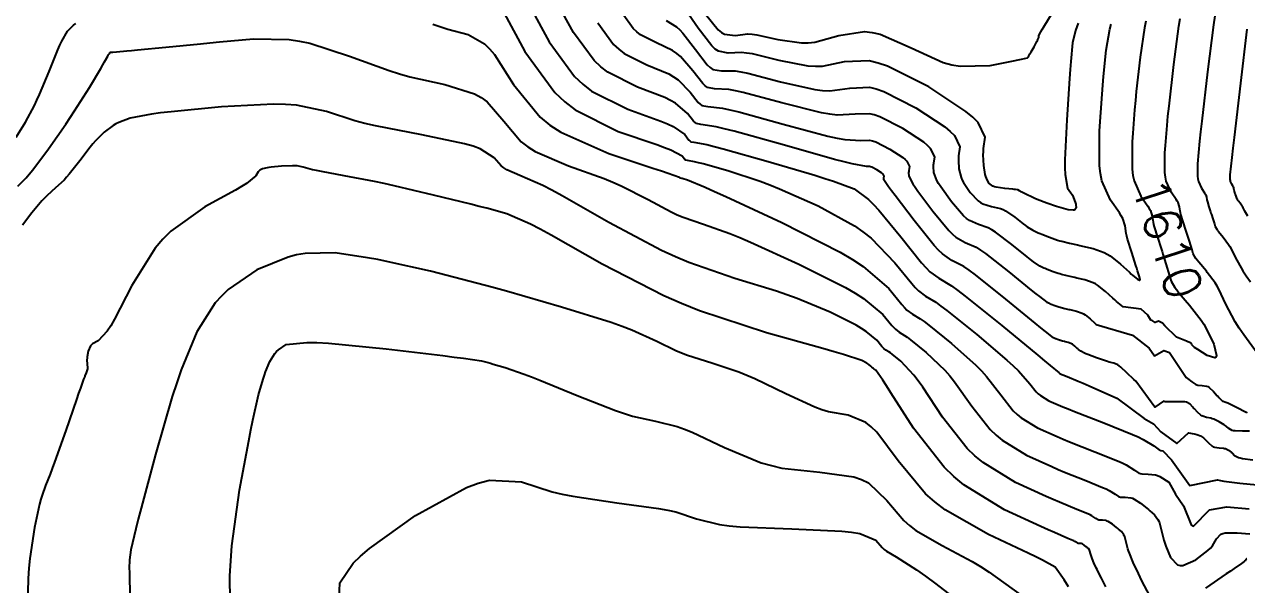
# Model space of a CAD drawing. Header units: metres. Extents: x 837476 to 838477, y 1189012 to 1191014.
# Drawn here: x 837611.4 to 837739.5, y 1190857.8 to 1190916.5 of the extents above; entities that cross this region are included whole.
import ezdxf

# ---------------------------------------------------------------- set-up
doc = ezdxf.new("R2010")
doc.units = ezdxf.units.M
doc.header["$LTSCALE"] = 0.3
doc.layers.add('COTAS 10', color=1, linetype='Continuous')
doc.layers.add('COTAS INT', color=252, linetype='Continuous')
doc.styles.get("Standard").update_dxf_attribs({"font": 'simplex.shx'})

msp = doc.modelspace()

# ---------------------------------------------------------------- linework, layer by layer
at = {"layer": 'COTAS 10'}
for points in [[(837728.961, 1190916.827), (837728.827, 1190916.156), (837728.37, 1190913.047), (837727.976, 1190909.47), (837727.882, 1190908.505), (837727.795, 1190907.55), (837727.604, 1190905.082), (837727.535, 1190904.194), (837727.541, 1190901.321), (837727.622, 1190900.67), (837727.737, 1190900.083), (837728.44, 1190898.487), (837729.189, 1190897.442), (837729.334, 1190897.202), (837729.451, 1190896.984), (837729.647, 1190896.374), (837729.742, 1190895.753), (837729.795, 1190895.527), (837729.86, 1190895.278), (837730.192, 1190894.184), (837730.577, 1190892.997), (837730.676, 1190892.689), (837730.771, 1190892.39), (837731.086, 1190891.388), (837731.47, 1190890.147), (837731.644, 1190889.585), (837732.025, 1190888.909), (837732.214, 1190888.648), (837732.439, 1190888.356), (837733.552, 1190887.038), (837734.762, 1190885.486), (837735.048, 1190885.047), (837735.312, 1190884.604), (837736.091, 1190882.973), (837736.374, 1190881.782), (837736.326, 1190881.617), (837736.224, 1190881.524), (837735.398, 1190881.78), (837734.435, 1190882.39), (837734.246, 1190882.52), (837734.091, 1190882.632), (837733.811, 1190882.895), (837733.748, 1190883.021), (837733.73, 1190883.046), (837733.712, 1190883.068), (837733.645, 1190883.112), (837733.38, 1190883.211), (837733.238, 1190883.267), (837733.066, 1190883.335), (837732.195, 1190883.685), (837730.959, 1190884.898), (837730.713, 1190885.182), (837730.295, 1190885.391), (837729.937, 1190885.241), (837729.625, 1190885.433), (837729.49, 1190885.496), (837729.175, 1190885.998), (837728.499, 1190886.633), (837726.612, 1190886.892), (837725.911, 1190887.441), (837725.709, 1190887.611), (837725.504, 1190887.788), (837724.735, 1190888.493), (837723.923, 1190889.14), (837723.691, 1190889.281), (837723.456, 1190889.405), (837722.58, 1190889.715), (837721.748, 1190889.902), (837721.541, 1190889.948), (837721.344, 1190889.992), (837720.715, 1190890.133), (837720.133, 1190890.28), (837719.966, 1190890.329), (837719.797, 1190890.381), (837719.163, 1190890.597), (837718.566, 1190890.827), (837718.42, 1190890.887), (837718.283, 1190890.947), (837717.856, 1190891.149), (837717.18, 1190891.615), (837716.886, 1190891.84), (837716.545, 1190892.107), (837714.928, 1190893.418), (837713.22, 1190894.704), (837712.823, 1190894.955), (837712.458, 1190895.16), (837711.413, 1190895.521), (837710.474, 1190895.922), (837710.176, 1190896.153), (837709.862, 1190896.435), (837708.593, 1190897.889), (837707.472, 1190899.451), (837707.252, 1190899.802), (837707.071, 1190900.117), (837706.743, 1190900.963), (837706.713, 1190901.593), (837706.719, 1190901.772), (837706.732, 1190901.953), (837706.834, 1190902.627), (837706.412, 1190903.5), (837706.095, 1190903.807), (837705.692, 1190904.143), (837703.509, 1190905.593), (837701.071, 1190906.815), (837700.506, 1190907.008), (837699.988, 1190907.137), (837698.513, 1190907.077), (837696.623, 1190906.97), (837695.844, 1190907.071), (837694.953, 1190907.228), (837690.809, 1190908.262), (837686.765, 1190909.343), (837685.937, 1190909.528), (837685.235, 1190909.664), (837683.756, 1190909.744), (837683.006, 1190909.887), (837682.764, 1190910.062), (837682.508, 1190910.296), (837681.46, 1190911.63), (837680.183, 1190913.127), (837679.782, 1190913.464), (837679.36, 1190913.767), (837677.666, 1190914.578), (837676.002, 1190915.411), (837675.599, 1190915.728), (837675.22, 1190916.081), (837674.062, 1190917.666)], [(837610.506, 1190904.683), (837611.483, 1190906.245), (837612.427, 1190907.998), (837612.696, 1190908.559), (837612.967, 1190909.153), (837613.975, 1190911.569), (837614.894, 1190913.817), (837615.11, 1190914.305), (837615.309, 1190914.734), (837615.889, 1190915.798), (837616.537, 1190916.426), (837616.779, 1190916.581)], [(837654.213, 1190916.527), (837655.037, 1190916.24), (837655.789, 1190915.994), (837657.903, 1190915.446), (837659.631, 1190914.47), (837660.141, 1190913.954), (837660.663, 1190913.333), (837662.659, 1190910.202), (837665.459, 1190906.762), (837666.488, 1190905.945), (837667.628, 1190905.188), (837672.659, 1190902.944), (837677.292, 1190901.435), (837678.18, 1190901.141), (837678.897, 1190900.9), (837680.06, 1190900.479), (837680.103, 1190900.424), (837680.114, 1190900.415), (837680.124, 1190900.408), (837680.155, 1190900.402), (837680.287, 1190900.378), (837680.361, 1190900.359), (837680.45, 1190900.336), (837680.909, 1190900.207), (837682.771, 1190899.421), (837683.745, 1190898.983), (837684.919, 1190898.449), (837690.814, 1190895.723), (837696.912, 1190892.623), (837698.213, 1190891.852), (837699.345, 1190891.12), (837702.037, 1190888.793), (837703.383, 1190887.117), (837703.669, 1190886.795), (837703.916, 1190886.535), (837704.492, 1190886.108), (837705.32, 1190885.623), (837705.727, 1190885.325), (837706.21, 1190884.957), (837708.595, 1190883.038), (837711.145, 1190880.762), (837711.732, 1190880.168), (837712.268, 1190879.59), (837713.773, 1190877.633), (837715.077, 1190875.975), (837715.485, 1190875.585), (837715.914, 1190875.225), (837717.633, 1190874.173), (837719.682, 1190873.27), (837720.318, 1190873.003), (837720.984, 1190872.73), (837723.639, 1190871.683), (837726.007, 1190870.723), (837726.493, 1190870.504), (837726.905, 1190870.306), (837727.78, 1190869.76), (837728.238, 1190869.444), (837728.388, 1190869.391), (837728.547, 1190869.354), (837729.206, 1190869.341), (837729.979, 1190869.262), (837730.211, 1190869.182), (837730.45, 1190869.077), (837731.38, 1190868.488), (837732.092, 1190867.217), (837732.94, 1190866.006), (837733.727, 1190864.008), (837733.969, 1190863.887), (837735.664, 1190865.582), (837737.468, 1190865.899), (837739.802, 1190865.697)], [(837633.013, 1190853.269), (837632.941, 1190858.682), (837633.02, 1190860.231), (837633.142, 1190861.802), (837633.938, 1190867.656), (837634.901, 1190872.838), (837635.127, 1190873.984), (837635.336, 1190875.006), (837635.944, 1190877.656), (837636.426, 1190879.31), (837636.555, 1190879.704), (837636.683, 1190880.07), (837637.127, 1190881.161), (837637.652, 1190881.986), (837637.83, 1190882.185), (837638.023, 1190882.371), (837638.839, 1190882.934), (837640.997, 1190883.154), (837642.036, 1190883.124), (837643.266, 1190883.053), (837649.305, 1190882.468), (837655.272, 1190881.763), (837656.457, 1190881.617), (837657.44, 1190881.493), (837659.305, 1190881.22), (837660.016, 1190881.033), (837660.271, 1190880.962), (837660.553, 1190880.882), (837661.781, 1190880.525), (837663.79, 1190879.822), (837664.564, 1190879.524), (837665.432, 1190879.181), (837669.352, 1190877.571), (837673.371, 1190876), (837674.301, 1190875.682), (837675.153, 1190875.415), (837677.571, 1190874.874), (837679.838, 1190874.323), (837680.595, 1190874.05), (837681.407, 1190873.724), (837684.808, 1190872.111), (837688.632, 1190870.528), (837689.712, 1190870.222), (837690.8, 1190869.972), (837694.808, 1190869.545), (837698.359, 1190869.056), (837699.16, 1190868.767), (837699.882, 1190868.411), (837701.833, 1190866.571), (837703.595, 1190864.46), (837704.199, 1190863.934), (837704.853, 1190863.433), (837707.631, 1190861.833), (837710.773, 1190860.174), (837711.655, 1190859.636), (837712.544, 1190859.063), (837715.798, 1190856.71)]]:
    msp.add_lwpolyline(points, dxfattribs=at)
at = {"layer": 'COTAS INT'}
for points in [[(837739.862, 1190873.845), (837739.104, 1190873.841), (837738.331, 1190873.866), (837738.166, 1190873.892), (837738.023, 1190873.925), (837737.682, 1190874.113), (837737.402, 1190874.367), (837737.297, 1190874.443), (837737.18, 1190874.521), (837736.658, 1190874.822), (837736.092, 1190875.086), (837735.948, 1190875.14), (837735.808, 1190875.187), (837735.35, 1190875.289), (837734.945, 1190875.4), (837734.838, 1190875.453), (837734.735, 1190875.515), (837734.384, 1190875.818), (837734.065, 1190876.169), (837733.982, 1190876.261), (837733.901, 1190876.351), (837733.627, 1190876.659), (837733.23, 1190876.875), (837733.071, 1190876.908), (837732.891, 1190876.929), (837732.062, 1190876.908), (837731.204, 1190876.899), (837731.006, 1190876.928), (837730.824, 1190876.971), (837729.91, 1190876.366), (837727.925, 1190879.096), (837727.724, 1190879.273), (837726.996, 1190879.965), (837726.344, 1190880.565), (837726.19, 1190880.683), (837726.047, 1190880.781), (837725.629, 1190880.965), (837725.141, 1190881.081), (837724.955, 1190881.137), (837724.747, 1190881.203), (837723.808, 1190881.528), (837722.894, 1190881.875), (837722.701, 1190881.955), (837722.534, 1190882.029), (837722.144, 1190882.235), (837721.917, 1190882.413), (837721.852, 1190882.468), (837721.785, 1190882.526), (837721.536, 1190882.755), (837721.272, 1190882.964), (837721.197, 1190883.01), (837721.121, 1190883.05), (837720.837, 1190883.151), (837720.567, 1190883.211), (837720.5, 1190883.226), (837720.436, 1190883.241), (837720.232, 1190883.286), (837720.043, 1190883.334), (837719.989, 1190883.35), (837719.934, 1190883.367), (837719.728, 1190883.437), (837719.535, 1190883.511), (837719.488, 1190883.531), (837719.443, 1190883.55), (837719.305, 1190883.616), (837718.464, 1190884.28), (837717.976, 1190884.676), (837717.378, 1190885.164), (837714.3, 1190887.696), (837711.121, 1190890.224), (837710.461, 1190890.71), (837709.895, 1190891.104), (837708.644, 1190891.756), (837707.653, 1190892.424), (837707.251, 1190892.829), (837706.794, 1190893.329), (837704.683, 1190895.928), (837702.692, 1190898.544), (837702.31, 1190899.056), (837702.003, 1190899.474), (837701.506, 1190900.215), (837701.499, 1190900.356), (837701.5, 1190900.396), (837701.503, 1190900.436), (837701.526, 1190900.587), (837701.432, 1190900.781), (837701.361, 1190900.85), (837701.271, 1190900.925), (837700.784, 1190901.249), (837700.239, 1190901.522), (837700.113, 1190901.565), (837699.997, 1190901.594), (837699.668, 1190901.58), (837698.193, 1190901.86), (837697.356, 1190902.073), (837696.332, 1190902.345), (837691.083, 1190903.821), (837685.806, 1190905.289), (837684.765, 1190905.556), (837683.905, 1190905.763), (837682.315, 1190906.007), (837681.853, 1190906.095), (837681.704, 1190906.203), (837681.546, 1190906.347), (837680.9, 1190907.17), (837679.668, 1190908.237), (837679.141, 1190908.535), (837678.533, 1190908.834), (837675.663, 1190909.925), (837672.57, 1190911.473), (837671.821, 1190912.061), (837671.118, 1190912.717), (837668.966, 1190915.663), (837667.281, 1190918.704)], [(837661.683, 1190917.673), (837663.869, 1190913.66), (837667.015, 1190909.353), (837668.043, 1190908.393), (837669.138, 1190907.534), (837673.66, 1190905.271), (837677.705, 1190903.901), (837678.5, 1190903.605), (837679.154, 1190903.346), (837680.34, 1190902.71), (837680.584, 1190902.399), (837680.644, 1190902.344), (837680.7, 1190902.303), (837680.875, 1190902.27), (837681.621, 1190902.136), (837682.038, 1190902.031), (837682.545, 1190901.898), (837685.137, 1190901.171), (837688.527, 1190900.048), (837689.537, 1190899.664), (837690.579, 1190899.249), (837694.602, 1190897.487), (837698.41, 1190895.372), (837699.317, 1190894.734), (837700.159, 1190894.074), (837702.664, 1190891.503), (837704.426, 1190889.311), (837704.799, 1190888.89), (837705.123, 1190888.549), (837705.876, 1190887.991), (837706.96, 1190887.355), (837707.491, 1190886.966), (837708.124, 1190886.485), (837711.244, 1190883.975), (837714.397, 1190881.286), (837715.05, 1190880.692), (837715.607, 1190880.163), (837716.826, 1190878.794), (837717.49, 1190877.948), (837717.698, 1190877.749), (837717.917, 1190877.566), (837718.794, 1190877.029), (837720.256, 1190876.408), (837720.844, 1190876.171), (837721.511, 1190875.906), (837724.582, 1190874.713), (837727.566, 1190873.504), (837728.177, 1190873.229), (837728.697, 1190872.979), (837729.798, 1190872.291), (837730.368, 1190871.893), (837730.551, 1190871.826), (837730.747, 1190871.778), (837731.668, 1190870.849), (837733.606, 1190868.125), (837736.499, 1190868.75), (837736.797, 1190868.67), (837737.146, 1190868.596), (837738.825, 1190868.371), (837740.644, 1190868.227)], [(837664.482, 1190918.188), (837666.418, 1190914.662), (837669.067, 1190911.035), (837669.932, 1190910.227), (837670.854, 1190909.503), (837674.662, 1190907.598), (837678.119, 1190906.368), (837678.821, 1190906.07), (837679.411, 1190905.791), (837680.62, 1190904.94), (837681.065, 1190904.373), (837681.174, 1190904.274), (837681.277, 1190904.199), (837681.595, 1190904.139), (837682.956, 1190903.894), (837683.715, 1190903.703), (837684.641, 1190903.459), (837689.365, 1190902.135), (837694.282, 1190900.675), (837695.329, 1190900.346), (837696.239, 1190900.05), (837698.39, 1190899.25), (837699.909, 1190898.121), (837700.42, 1190897.616), (837700.972, 1190897.028), (837703.292, 1190894.213), (837705.469, 1190891.504), (837705.93, 1190890.984), (837706.329, 1190890.563), (837707.26, 1190889.873), (837708.599, 1190889.088), (837709.256, 1190888.607), (837710.037, 1190888.012), (837713.892, 1190884.911), (837717.648, 1190881.811), (837718.367, 1190881.216), (837718.946, 1190880.736), (837719.878, 1190879.954), (837719.903, 1190879.921), (837719.911, 1190879.913), (837719.92, 1190879.906), (837719.954, 1190879.886), (837720.097, 1190879.829), (837720.174, 1190879.798), (837720.268, 1190879.762), (837720.743, 1190879.579), (837721.896, 1190879.094), (837722.416, 1190878.867), (837723.025, 1190878.599), (837725.95, 1190877.299), (837728.794, 1190875.18), (837729.77, 1190874.622), (837730.537, 1190873.785), (837732.211, 1190872.53), (837733.455, 1190873.654), (837734.053, 1190873.559), (837734.194, 1190873.528), (837734.323, 1190873.493), (837734.698, 1190873.349), (837735.012, 1190873.138), (837735.102, 1190873.062), (837735.194, 1190872.978), (837735.539, 1190872.608), (837735.925, 1190872.272), (837736.043, 1190872.209), (837736.166, 1190872.159), (837736.649, 1190872.089), (837737.117, 1190872.062), (837737.229, 1190872.039), (837737.335, 1190872.01), (837737.655, 1190871.852), (837737.915, 1190871.646), (837737.983, 1190871.586), (837738.049, 1190871.526), (837738.27, 1190871.299), (837738.69, 1190871.087), (837738.881, 1190871.036), (837739.104, 1190870.988), (837740.181, 1190870.844)], [(837721.883, 1190916.63), (837721.726, 1190916.246), (837721.592, 1190915.871), (837721.296, 1190914.583), (837721.111, 1190912.592), (837721.046, 1190911.773), (837720.976, 1190910.84), (837720.676, 1190906.502), (837720.484, 1190902.305), (837720.483, 1190901.46), (837720.504, 1190900.751), (837720.764, 1190899.336), (837721.121, 1190898.838), (837721.202, 1190898.708), (837721.276, 1190898.581), (837721.478, 1190898.15), (837721.601, 1190897.763), (837721.624, 1190897.664), (837721.643, 1190897.568), (837721.671, 1190897.25), (837721.542, 1190897.042), (837721.46, 1190897.015), (837721.359, 1190897.001), (837720.83, 1190897.06), (837720.087, 1190897.256), (837719.852, 1190897.328), (837719.603, 1190897.407), (837718.597, 1190897.757), (837717.598, 1190898.142), (837717.353, 1190898.244), (837717.123, 1190898.343), (837716.407, 1190898.682), (837715.897, 1190898.95), (837715.796, 1190899.004), (837715.712, 1190899.05), (837715.556, 1190899.141), (837715.319, 1190899.185), (837715.185, 1190899.2), (837715.021, 1190899.216), (837714.181, 1190899.285), (837713.294, 1190899.419), (837713.101, 1190899.476), (837712.93, 1190899.542), (837712.503, 1190899.85), (837712.253, 1190900.357), (837712.194, 1190900.548), (837712.139, 1190900.76), (837711.98, 1190901.711), (837711.926, 1190902.829), (837711.938, 1190903.148), (837711.961, 1190903.47), (837712.143, 1190904.667), (837711.393, 1190906.218), (837710.83, 1190906.764), (837710.112, 1190907.36), (837706.235, 1190909.936), (837701.903, 1190912.108), (837700.898, 1190912.451), (837699.978, 1190912.68), (837697.358, 1190912.573), (837695.053, 1190912.081), (837694.331, 1190912.069), (837693.573, 1190912.11), (837690.534, 1190912.703), (837687.723, 1190913.397), (837687.108, 1190913.5), (837686.565, 1190913.565), (837685.196, 1190913.481), (837684.159, 1190913.678), (837683.825, 1190913.92), (837683.47, 1190914.244), (837682.02, 1190916.09), (837680.697, 1190918.018)], [(837682.801, 1190917.569), (837684.136, 1190915.94), (837684.48, 1190915.662), (837684.812, 1190915.459), (837685.917, 1190915.35), (837687.23, 1190915.516), (837687.694, 1190915.486), (837688.202, 1190915.423), (837690.397, 1190914.924), (837692.884, 1190914.551), (837693.575, 1190914.568), (837694.268, 1190914.637), (837696.781, 1190915.321), (837699.48, 1190915.746), (837700.29, 1190915.651), (837701.127, 1190915.465), (837704.378, 1190914.025), (837707.731, 1190912.503), (837708.633, 1190912.265), (837709.524, 1190912.106), (837712.646, 1190912.195), (837715.102, 1190912.689), (837715.573, 1190912.785), (837715.954, 1190912.864), (837716.573, 1190913.002), (837716.61, 1190913.046), (837716.623, 1190913.065), (837716.637, 1190913.086), (837716.698, 1190913.189), (837716.826, 1190913.412), (837716.883, 1190913.509), (837716.948, 1190913.621), (837717.259, 1190914.156), (837717.558, 1190914.694), (837717.616, 1190914.808), (837717.663, 1190914.907), (837717.742, 1190915.14), (837717.75, 1190915.254), (837717.752, 1190915.279), (837717.754, 1190915.3), (837717.758, 1190915.351), (837717.974, 1190915.729), (837718.109, 1190915.956), (837718.276, 1190916.237), (837719.15, 1190917.695)], [(837736.196, 1190917.407), (837736.063, 1190916.441), (837735.445, 1190911.51), (837734.842, 1190906.348), (837734.719, 1190905.236), (837734.614, 1190904.261), (837734.393, 1190901.887), (837734.396, 1190900.594), (837734.433, 1190900.302), (837734.484, 1190900.037), (837734.801, 1190899.319), (837735.137, 1190898.849), (837735.202, 1190898.742), (837735.255, 1190898.643), (837735.343, 1190898.369), (837735.386, 1190898.09), (837735.41, 1190897.988), (837735.439, 1190897.876), (837735.588, 1190897.384), (837735.762, 1190896.85), (837735.806, 1190896.711), (837735.849, 1190896.577), (837735.99, 1190896.126), (837736.163, 1190895.568), (837736.242, 1190895.315), (837736.413, 1190895.011), (837736.498, 1190894.894), (837736.599, 1190894.763), (837737.1, 1190894.169), (837737.66, 1190893.43), (837737.799, 1190893.207), (837737.93, 1190892.975), (837738.346, 1190892.072), (837739.138, 1190890.665), (837739.507, 1190890.117), (837739.941, 1190889.499)], [(837671.514, 1190916.665), (837673.169, 1190914.399), (837673.71, 1190913.894), (837674.286, 1190913.442), (837676.665, 1190912.251), (837678.946, 1190911.3), (837679.461, 1190910.999), (837679.926, 1190910.682), (837681.18, 1190909.4), (837682.027, 1190908.321), (837682.234, 1190908.132), (837682.43, 1190907.991), (837683.036, 1190907.876), (837684.57, 1190907.713), (837685.351, 1190907.542), (837686.286, 1190907.316), (837690.946, 1190906.042), (837695.642, 1190904.787), (837696.6, 1190904.572), (837697.408, 1190904.415), (837699.091, 1190904.328), (837699.992, 1190904.365), (837700.309, 1190904.286), (837700.655, 1190904.168), (837702.147, 1190903.421), (837703.481, 1190902.534), (837703.728, 1190902.329), (837703.922, 1190902.141), (837704.18, 1190901.607), (837704.118, 1190901.195), (837704.11, 1190901.084), (837704.106, 1190900.974), (837704.124, 1190900.589), (837704.537, 1190899.796), (837704.781, 1190899.429), (837705.082, 1190898.998), (837706.638, 1190896.908), (837708.328, 1190894.882), (837708.714, 1190894.491), (837709.063, 1190894.173), (837710.028, 1190893.638), (837711.177, 1190893.132), (837711.642, 1190892.833), (837712.171, 1190892.464), (837714.614, 1190890.557), (837716.962, 1190888.636), (837717.431, 1190888.258), (837717.822, 1190887.947), (837718.58, 1190887.383), (837718.863, 1190887.248), (837718.954, 1190887.209), (837719.051, 1190887.169), (837719.446, 1190887.017), (837719.865, 1190886.874), (837719.978, 1190886.839), (837720.088, 1190886.807), (837720.473, 1190886.709), (837720.89, 1190886.617), (837721.02, 1190886.587), (837721.158, 1190886.557), (837721.708, 1190886.433), (837722.289, 1190886.228), (837722.444, 1190886.145), (837722.598, 1190886.052), (837723.135, 1190885.624), (837723.645, 1190885.157), (837723.781, 1190885.04), (837727.588, 1190883.898), (837729.309, 1190882.562), (837729.897, 1190881.748), (837730.855, 1190882.311), (837731.462, 1190882.077), (837733.201, 1190879.475), (837733.346, 1190879.37), (837733.797, 1190879.011), (837734.203, 1190878.743), (837734.32, 1190878.696), (837734.439, 1190878.661), (837734.885, 1190878.631), (837735.346, 1190878.565), (837735.474, 1190878.507), (837735.602, 1190878.431), (837736.067, 1190878.015), (837736.469, 1190877.56), (837736.558, 1190877.46), (837736.637, 1190877.371), (837736.841, 1190877.145), (837736.988, 1190877.018), (837737.031, 1190876.992), (837737.076, 1190876.97), (837737.246, 1190876.923), (837737.564, 1190876.814), (837737.702, 1190876.753), (837737.861, 1190876.678), (837738.617, 1190876.294), (837739.348, 1190875.904), (837739.491, 1190875.824), (837739.609, 1190875.757)], [(837678.668, 1190916.905), (837679.774, 1190916.233), (837680.102, 1190915.929), (837680.44, 1190915.573), (837681.74, 1190913.86), (837682.989, 1190912.27), (837683.295, 1190911.991), (837683.582, 1190911.782), (837684.476, 1190911.613), (837685.9, 1190911.615), (837686.523, 1190911.514), (837687.244, 1190911.37), (837690.671, 1190910.483), (837694.263, 1190909.669), (837695.087, 1190909.57), (837695.838, 1190909.526), (837697.936, 1190909.825), (837699.983, 1190909.909), (837700.702, 1190909.729), (837701.487, 1190909.462), (837704.872, 1190907.764), (837707.902, 1190905.752), (837708.463, 1190905.285), (837708.903, 1190904.859), (837709.488, 1190903.647), (837709.347, 1190902.712), (837709.329, 1190902.46), (837709.319, 1190902.211), (837709.362, 1190901.337), (837709.605, 1190900.439), (837709.723, 1190900.175), (837709.862, 1190899.904), (837710.548, 1190898.869), (837711.396, 1190897.989), (837711.638, 1190897.815), (837711.884, 1190897.671), (837712.797, 1190897.403), (837713.74, 1190897.188), (837714.004, 1190897.077), (837714.27, 1190896.944), (837715.242, 1190896.28), (837716.129, 1190895.578), (837716.341, 1190895.422), (837716.538, 1190895.283), (837717.131, 1190894.916), (837717.703, 1190894.645), (837717.887, 1190894.566), (837718.082, 1190894.485), (837718.88, 1190894.177), (837719.728, 1190893.888), (837719.955, 1190893.818), (837720.178, 1190893.753), (837720.956, 1190893.556), (837721.798, 1190893.368), (837722.062, 1190893.309), (837722.339, 1190893.247), (837723.452, 1190892.997), (837724.624, 1190892.582), (837724.938, 1190892.416), (837725.249, 1190892.228), (837726.335, 1190891.363), (837727.248, 1190890.505), (837727.449, 1190890.322), (837727.628, 1190890.161), (837728.088, 1190889.778), (837728.316, 1190889.674), (837728.348, 1190889.69), (837728.367, 1190889.726), (837728.324, 1190890.018), (837728.118, 1190890.667), (837728.034, 1190890.927), (837727.938, 1190891.223), (837727.494, 1190892.583), (837727.07, 1190893.979), (837726.988, 1190894.297), (837726.92, 1190894.585), (837726.799, 1190895.377), (837726.549, 1190896.154), (837726.399, 1190896.432), (837726.215, 1190896.738), (837725.26, 1190898.071), (837724.364, 1190900.106), (837724.217, 1190900.855), (837724.114, 1190901.684), (837724.105, 1190905.348), (837724.386, 1190909.195), (837724.464, 1190910.139), (837724.543, 1190911.031), (837724.833, 1190913.815), (837725.21, 1190916.014), (837725.344, 1190916.537)], [(837741.495, 1190880.879), (837739.237, 1190883.936), (837738.755, 1190884.653), (837738.334, 1190885.312), (837737.334, 1190887.223), (837736.664, 1190888.679), (837736.452, 1190889.052), (837736.229, 1190889.412), (837735.417, 1190890.484), (837735.326, 1190890.603), (837734.519, 1190891.559), (837734.356, 1190891.771), (837734.219, 1190891.96), (837733.943, 1190892.45), (837733.817, 1190892.857), (837733.538, 1190893.757), (837733.31, 1190894.484), (837733.241, 1190894.7), (837733.169, 1190894.923), (837732.89, 1190895.784), (837732.649, 1190896.577), (837732.602, 1190896.758), (837732.564, 1190896.921), (837732.495, 1190897.372), (837732.353, 1190897.814), (837732.268, 1190897.972), (837732.163, 1190898.146), (837731.62, 1190898.903), (837731.111, 1190900.06), (837731.027, 1190900.486), (837730.969, 1190900.957), (837730.964, 1190903.041), (837731.028, 1190903.797), (837731.204, 1190905.906), (837731.3, 1190906.87), (837731.409, 1190907.909), (837731.907, 1190912.279), (837732.445, 1190916.299), (837732.579, 1190917.117)], [(837610.695, 1190899.527), (837611.557, 1190900.409), (837611.885, 1190900.802), (837612.252, 1190901.259), (837613.901, 1190903.448), (837615.718, 1190906.024), (837616.19, 1190906.726), (837616.65, 1190907.422), (837618.199, 1190909.896), (837619.384, 1190911.882), (837619.614, 1190912.271), (837619.801, 1190912.589), (837620.123, 1190913.158), (837620.172, 1190913.269), (837620.187, 1190913.298), (837620.203, 1190913.327), (837620.266, 1190913.428), (837620.329, 1190913.51), (837620.345, 1190913.527), (837620.36, 1190913.541), (837620.408, 1190913.571), (837620.532, 1190913.588), (837620.595, 1190913.593), (837620.67, 1190913.599), (837621.044, 1190913.621), (837622.116, 1190913.712), (837622.631, 1190913.761), (837623.241, 1190913.819), (837626.231, 1190914.115), (837629.834, 1190914.468), (837630.83, 1190914.564), (837631.826, 1190914.658), (837635.418, 1190914.988), (837639.144, 1190914.907), (837640.224, 1190914.742), (837641.326, 1190914.515), (837645.479, 1190913.179), (837649.623, 1190911.661), (837650.718, 1190911.319), (837651.791, 1190911.011), (837655.479, 1190910.18), (837658.58, 1190909.224), (837659.284, 1190908.837), (837659.92, 1190908.396), (837661.657, 1190906.359), (837663.487, 1190904.188), (837664.182, 1190903.662), (837664.958, 1190903.168), (837668.44, 1190901.657), (837672.162, 1190900.326), (837673.089, 1190899.945), (837673.971, 1190899.56), (837676.783, 1190898.124), (837679.206, 1190896.833), (837679.843, 1190896.539), (837680.466, 1190896.271), (837682.591, 1190895.533), (837685.359, 1190894.554), (837686.386, 1190894.135), (837687.527, 1190893.651), (837692.591, 1190891.369), (837697.473, 1190888.914), (837698.5, 1190888.322), (837699.385, 1190887.768), (837701.409, 1190886.083), (837702.341, 1190884.924), (837702.538, 1190884.701), (837702.709, 1190884.521), (837703.107, 1190884.226), (837703.681, 1190883.89), (837703.962, 1190883.684), (837704.296, 1190883.429), (837705.946, 1190882.102), (837707.893, 1190880.237), (837708.415, 1190879.644), (837708.929, 1190879.017), (837710.721, 1190876.473), (837712.664, 1190874.002), (837713.272, 1190873.421), (837713.911, 1190872.884), (837716.473, 1190871.316), (837719.108, 1190870.131), (837719.792, 1190869.835), (837720.457, 1190869.553), (837722.695, 1190868.652), (837724.449, 1190867.941), (837724.809, 1190867.779), (837725.114, 1190867.632), (837725.762, 1190867.228), (837726.101, 1190866.994), (837726.212, 1190866.955), (837726.33, 1190866.927), (837726.818, 1190866.918), (837727.39, 1190866.86), (837727.562, 1190866.8), (837727.739, 1190866.722), (837728.428, 1190866.286), (837729.092, 1190865.761), (837729.255, 1190865.628), (837729.407, 1190865.5), (837729.881, 1190865.079), (837730.246, 1190864.585), (837730.331, 1190864.41), (837730.408, 1190864.219), (837730.629, 1190863.392), (837730.876, 1190862.396), (837730.97, 1190862.099), (837731.076, 1190861.793), (837731.551, 1190860.608), (837732.293, 1190859.811), (837732.567, 1190859.749), (837732.87, 1190859.756), (837734.214, 1190860.355), (837735.483, 1190861.327), (837735.74, 1190861.569), (837735.956, 1190861.799), (837736.394, 1190862.535), (837736.829, 1190863.038), (837737.044, 1190863.121), (837737.3, 1190863.181), (837738.562, 1190863.193), (837739.867, 1190863.08)], [(837739.665, 1190896.375), (837739.358, 1190896.921), (837739.196, 1190897.272), (837739.145, 1190897.362), (837739.091, 1190897.448), (837738.874, 1190897.736), (837738.679, 1190897.966), (837738.64, 1190898.017), (837738.607, 1190898.062), (837738.54, 1190898.181), (837738.51, 1190898.279), (837738.443, 1190898.496), (837738.388, 1190898.671), (837738.371, 1190898.723), (837738.354, 1190898.777), (837738.287, 1190898.984), (837738.229, 1190899.175), (837738.217, 1190899.219), (837738.208, 1190899.258), (837738.191, 1190899.367), (837738.157, 1190899.473), (837738.137, 1190899.511), (837738.111, 1190899.553), (837737.981, 1190899.736), (837737.858, 1190900.014), (837737.838, 1190900.117), (837737.824, 1190900.231), (837737.822, 1190900.733), (837738.016, 1190902.557), (837738.125, 1190903.504), (837738.258, 1190904.643), (837738.935, 1190910.354), (837739.616, 1190916)], [(837729.387, 1190856.571), (837728.571, 1190858.141), (837728.375, 1190858.531), (837728.192, 1190858.902), (837727.643, 1190860.082), (837727.247, 1190861.049), (837727.162, 1190861.286), (837727.088, 1190861.509), (837726.906, 1190862.204), (837726.763, 1190862.741), (837726.712, 1190862.865), (837726.657, 1190862.979), (837726.42, 1190863.3), (837726.112, 1190863.573), (837726.013, 1190863.657), (837725.908, 1190863.743), (837725.476, 1190864.084), (837725.029, 1190864.368), (837724.913, 1190864.418), (837724.802, 1190864.457), (837724.43, 1190864.495), (837724.113, 1190864.501), (837724.036, 1190864.519), (837723.964, 1190864.545), (837723.744, 1190864.696), (837723.323, 1190864.959), (837723.124, 1190865.054), (837722.891, 1190865.16), (837721.751, 1190865.622), (837719.929, 1190866.377), (837719.266, 1190866.667), (837718.534, 1190866.992), (837715.313, 1190868.46), (837711.908, 1190870.543), (837711.059, 1190871.257), (837710.25, 1190872.029), (837707.669, 1190875.313), (837705.589, 1190878.444), (837705.097, 1190879.12), (837704.642, 1190879.713), (837703.298, 1190881.166), (837702.383, 1190881.902), (837702.197, 1190882.043), (837702.041, 1190882.157), (837701.723, 1190882.344), (837701.502, 1190882.507), (837701.408, 1190882.607), (837701.298, 1190882.731), (837700.781, 1190883.374), (837699.659, 1190884.308), (837699.168, 1190884.615), (837698.599, 1190884.944), (837695.891, 1190886.305), (837692.4, 1190887.759), (837691.337, 1190888.146), (837690.231, 1190888.526), (837685.891, 1190889.844), (837681.059, 1190891.522), (837679.644, 1190892.129), (837678.195, 1190892.799), (837672.684, 1190895.735), (837667.766, 1190898.522), (837666.691, 1190899.098), (837665.74, 1190899.589), (837663.34, 1190900.656), (837661.962, 1190901.254), (837661.655, 1190901.449), (837661.38, 1190901.657), (837660.656, 1190902.517), (837659.178, 1190903.459), (837658.428, 1190903.719), (837657.53, 1190903.979), (837653.055, 1190904.915), (837648.212, 1190905.857), (837647.082, 1190906.12), (837646.043, 1190906.385), (837643.055, 1190907.348), (837639.91, 1190908.018), (837638.773, 1190908.097), (837637.521, 1190908.131), (837632.038, 1190907.87), (837626.776, 1190907.344), (837625.663, 1190907.211), (837624.699, 1190907.083), (837622.46, 1190906.665), (837621.276, 1190906.208), (837620.977, 1190906.055), (837620.691, 1190905.891), (837619.759, 1190905.203), (837618.848, 1190904.279), (837618.574, 1190903.965), (837618.29, 1190903.626), (837617.189, 1190902.195), (837616.091, 1190900.789), (837615.81, 1190900.467), (837615.539, 1190900.173), (837614.642, 1190899.352), (837613.755, 1190898.564), (837613.49, 1190898.292), (837613.217, 1190897.995), (837612.159, 1190896.726), (837611.187, 1190895.433)], [(837724.787, 1190857.52), (837724.326, 1190858.419), (837723.95, 1190859.143), (837723.86, 1190859.323), (837723.776, 1190859.494), (837723.523, 1190860.038), (837723.34, 1190860.483), (837723.301, 1190860.593), (837723.267, 1190860.696), (837723.183, 1190861.016), (837723.117, 1190861.263), (837723.094, 1190861.321), (837723.069, 1190861.373), (837722.959, 1190861.521), (837722.817, 1190861.647), (837722.772, 1190861.685), (837722.723, 1190861.725), (837722.524, 1190861.882), (837722.318, 1190862.013), (837722.265, 1190862.037), (837722.213, 1190862.054), (837722.042, 1190862.072), (837721.896, 1190862.075), (837721.86, 1190862.083), (837721.827, 1190862.095), (837721.725, 1190862.165), (837721.532, 1190862.286), (837721.44, 1190862.33), (837721.332, 1190862.378), (837720.807, 1190862.591), (837719.402, 1190863.201), (837718.74, 1190863.499), (837717.959, 1190863.854), (837714.153, 1190865.604), (837709.905, 1190868.202), (837708.846, 1190869.092), (837707.837, 1190870.056), (837704.617, 1190874.153), (837702.25, 1190877.871), (837701.78, 1190878.596), (837701.39, 1190879.188), (837700.649, 1190880.229), (837700.469, 1190880.374), (837700.432, 1190880.402), (837700.402, 1190880.425), (837700.339, 1190880.461), (837700.296, 1190880.493), (837700.277, 1190880.513), (837700.255, 1190880.537), (837700.154, 1190880.664), (837699.933, 1190880.848), (837699.836, 1190880.908), (837699.724, 1190880.973), (837699.191, 1190881.241), (837697.273, 1190881.867), (837696.287, 1190882.157), (837695.104, 1190882.498), (837689.191, 1190884.154), (837682.172, 1190886.469), (837680.292, 1190887.226), (837678.439, 1190888.033), (837671.977, 1190891.368), (837666.621, 1190894.404), (837665.466, 1190895.022), (837664.452, 1190895.544), (837661.977, 1190896.629), (837659.857, 1190897.21), (837659.069, 1190897.415), (837658.192, 1190897.639), (837654.298, 1190898.606), (837650.144, 1190899.581), (837649.104, 1190899.809), (837648.112, 1190900.02), (837644.928, 1190900.63), (837642.521, 1190901.066), (837642.02, 1190901.167), (837641.59, 1190901.259), (837640.63, 1190901.516), (837639.981, 1190901.654), (837639.747, 1190901.671), (837639.488, 1190901.678), (837638.357, 1190901.624), (837637.265, 1190901.514), (837637.032, 1190901.485), (837636.828, 1190901.457), (837636.341, 1190901.363), (837636.058, 1190901.196), (837635.983, 1190901.122), (837635.909, 1190901.036), (837635.652, 1190900.625), (837634.683, 1190899.826), (837634.16, 1190899.495), (837633.526, 1190899.116), (837630.315, 1190897.353), (837626.747, 1190894.831), (837625.888, 1190893.974), (837625.084, 1190893.048), (837622.647, 1190889.132), (837620.845, 1190885.582), (837620.442, 1190884.887), (837620.08, 1190884.318), (837619.119, 1190883.302), (837618.538, 1190883.015), (837618.415, 1190882.905), (837618.309, 1190882.782), (837618.063, 1190882.225), (837617.967, 1190881.626), (837617.954, 1190881.476), (837617.948, 1190881.332), (837617.976, 1190880.869), (837618.002, 1190880.472), (837617.995, 1190880.37), (837617.98, 1190880.271), (837617.873, 1190879.944), (837617.738, 1190879.658), (837617.705, 1190879.586), (837617.675, 1190879.516), (837617.585, 1190879.289), (837617.253, 1190878.338), (837617.07, 1190877.812), (837616.848, 1190877.172), (837615.717, 1190873.911), (837614.545, 1190870.589), (837614.297, 1190869.91), (837614.082, 1190869.335), (837613.582, 1190868.132), (837613.233, 1190867.139), (837613.113, 1190866.698), (837612.983, 1190866.185), (837612.432, 1190863.732), (837611.943, 1190860.482), (837611.853, 1190859.466), (837611.783, 1190858.4), (837611.692, 1190854.13)], [(837720.871, 1190857.513), (837720.419, 1190858.243), (837719.468, 1190859.583), (837718.14, 1190860.305), (837717.45, 1190860.644), (837716.621, 1190861.044), (837712.461, 1190862.993), (837707.924, 1190865.605), (837706.857, 1190866.424), (837705.871, 1190867.283), (837702.993, 1190870.729), (837700.765, 1190873.721), (837700.19, 1190874.294), (837699.632, 1190874.756), (837697.766, 1190875.502), (837695.7, 1190875.864), (837695.015, 1190876.083), (837694.282, 1190876.355), (837691.229, 1190877.766), (837687.988, 1190879.32), (837687.136, 1190879.681), (837686.304, 1190880.011), (837683.463, 1190880.956), (837680.931, 1190881.763), (837680.293, 1190882.007), (837679.682, 1190882.26), (837677.708, 1190883.248), (837675.082, 1190884.438), (837674.062, 1190884.819), (837672.914, 1190885.221), (837667.708, 1190886.858), (837661.927, 1190888.516), (837660.416, 1190888.932), (837658.945, 1190889.33), (837653.957, 1190890.608), (837649.545, 1190891.609), (837648.436, 1190891.831), (837647.376, 1190892.029), (837643.957, 1190892.544), (837640.812, 1190892.489), (837639.925, 1190892.327), (837639.031, 1190892.101), (837635.743, 1190890.758), (837632.752, 1190888.692), (837632.045, 1190888.011), (837631.39, 1190887.282), (837629.464, 1190884.257), (837627.836, 1190880.258), (837627.37, 1190878.916), (837626.896, 1190877.472), (837625.128, 1190871.406), (837623.631, 1190865.778), (837623.328, 1190864.609), (837623.074, 1190863.61), (837622.56, 1190861.406), (837622.414, 1190860.331), (837622.391, 1190860.042), (837622.377, 1190859.758), (837622.39, 1190858.764), (837622.453, 1190856.641)], [(837644.367, 1190855.414), (837644.469, 1190857.932), (837645.845, 1190860.001), (837646.62, 1190860.733), (837647.565, 1190861.534), (837652.402, 1190865), (837657.727, 1190867.923), (837658.981, 1190868.381), (837660.139, 1190868.686), (837663.522, 1190868.522), (837666.734, 1190867.482), (837667.783, 1190867.236), (837668.902, 1190867.007), (837673.522, 1190866.331), (837677.886, 1190865.735), (837678.843, 1190865.556), (837679.691, 1190865.372), (837681.849, 1190864.658), (837684.264, 1190864.037), (837685.274, 1190863.911), (837686.432, 1190863.805), (837691.849, 1190863.588), (837697.086, 1190863.355), (837698.13, 1190863.239), (837698.999, 1190863.1), (837700.673, 1190862.412), (837701.32, 1190861.637), (837701.541, 1190861.444), (837701.781, 1190861.26), (837702.801, 1190860.673), (837704.925, 1190859.304), (837705.861, 1190858.627), (837706.948, 1190857.821), (837712.128, 1190853.836)], [(837739.56, 1190860.465), (837739.528, 1190860.452), (837739.463, 1190860.378), (837739.378, 1190860.255), (837739.334, 1190860.212), (837739.281, 1190860.166), (837739.012, 1190859.967), (837738.231, 1190859.431), (837737.854, 1190859.172), (837737.408, 1190858.866), (837735.219, 1190857.36)]]:
    msp.add_lwpolyline(points, dxfattribs=at)

# ---------------------------------------------------------------- texts
at = {"layer": 'COTAS 10', "insert": (837727.392, 1190899.655), "char_height": 3.8, "attachment_point": 7, "rotation": 288.25273}
msp.add_mtext('1610', dxfattribs=at)

doc.saveas('drawing.dxf')
